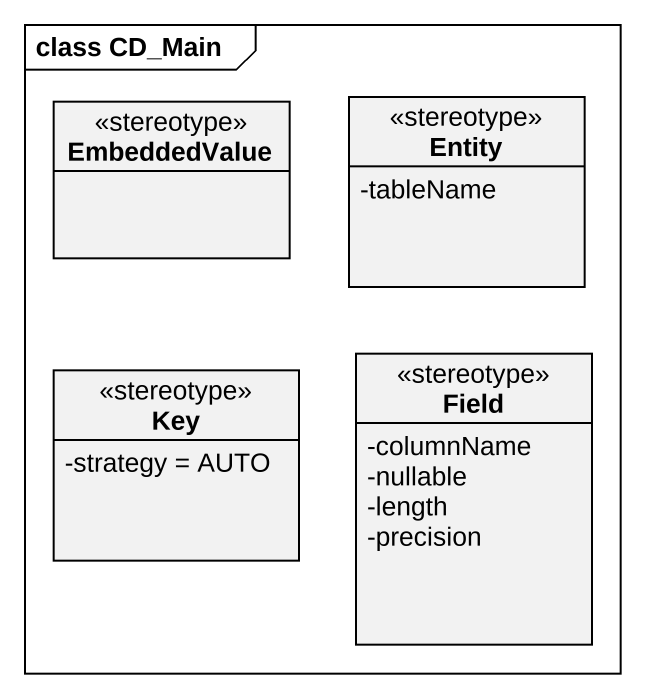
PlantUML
@startuml
mainframe class CD_Main
hide circle
hide empty members
skinparam classAttributeIconSize 0
class EmbeddedValue <<stereotype>>
class "Entity" as Entity_ <<stereotype>> {
  -tableName
}
class Key <<stereotype>> {
  -strategy = AUTO
}
class Field <<stereotype>> {
  -columnName
  -nullable
  -length
  -precision
}
@enduml
